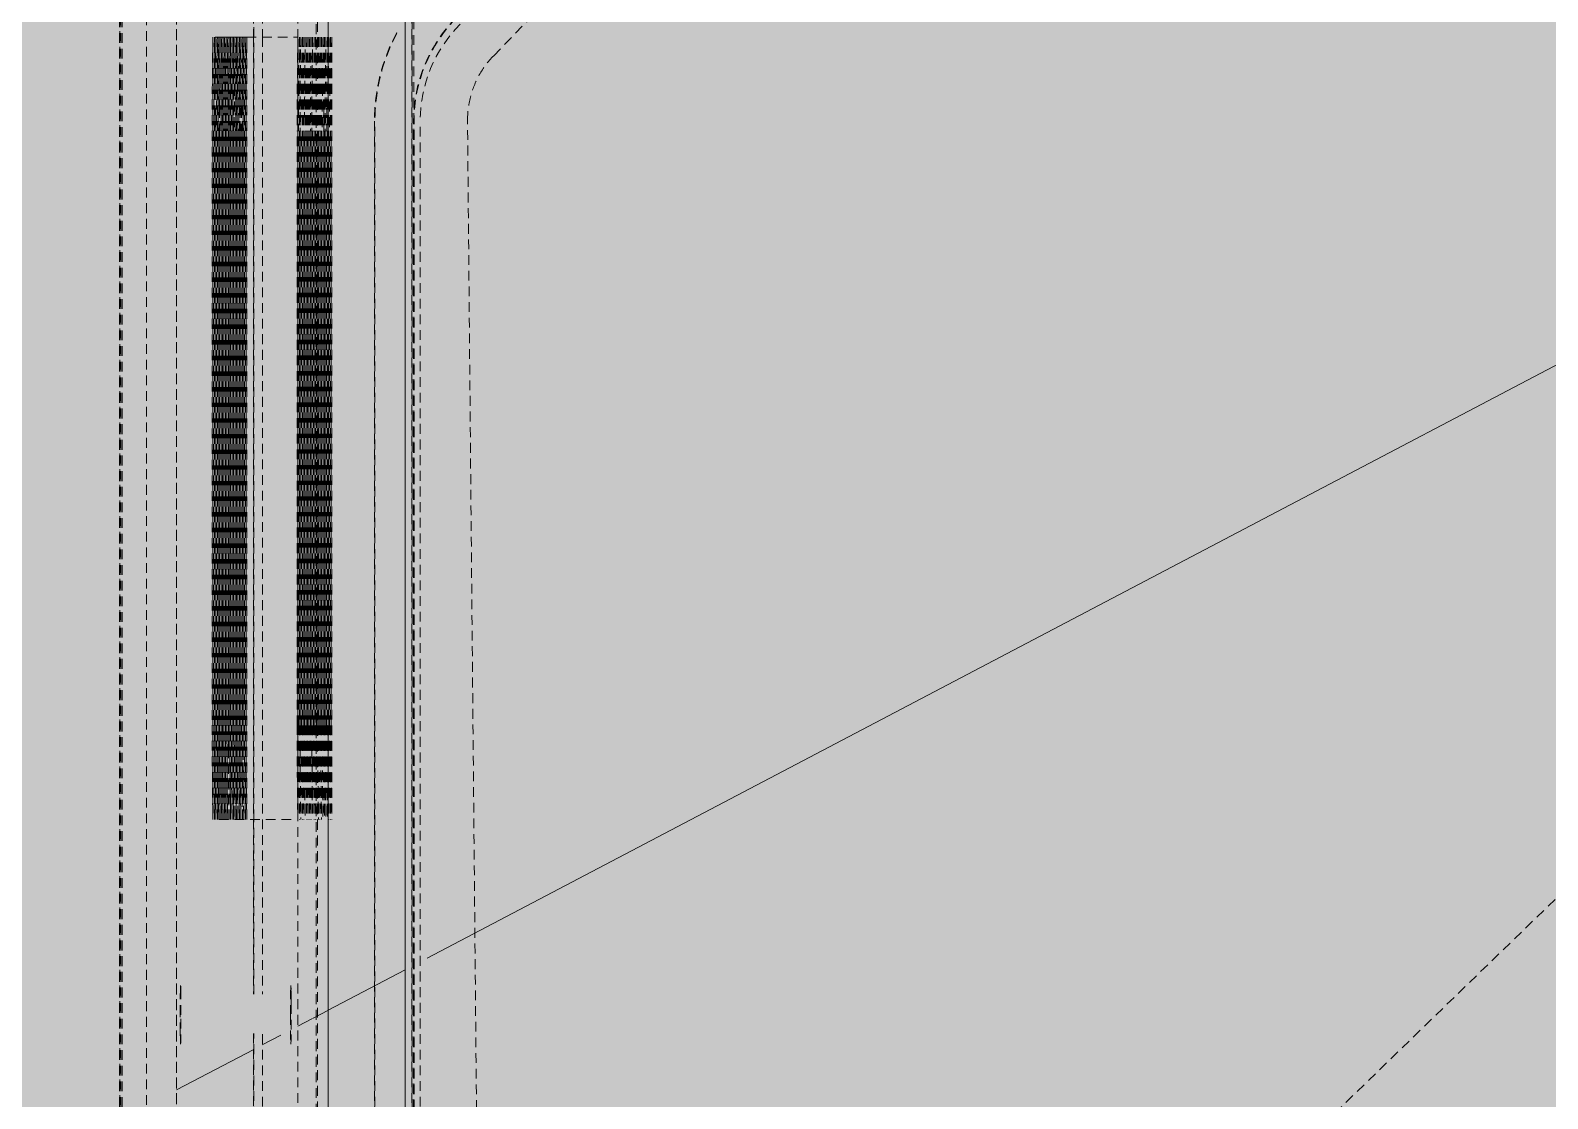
# Model space of a CAD drawing. Header units: millimetres. Extents: x -12447 to 83753, y -46415 to 46712.
# Drawn here: x 48384.6 to 48539.8, y 16328.6 to 16437.9 of the extents above; entities that cross this region are included whole.
import ezdxf
from ezdxf.xclip import XClip

# ---------------------------------------------------------------- set-up
doc = ezdxf.new("R2010")
doc.units = ezdxf.units.MM
doc.header["$XCLIPFRAME"] = 2
doc.linetypes.add('200_ШТРИХ_ш1п0_6_', pattern=[1.6, 1, -0.6])
doc.layers.add('1_Сущ. кусты', color=7, linetype='Continuous')
doc.layers.add('Перекрытие', color=7, linetype='Continuous', lineweight=18)
doc.layers.add('Сантехника', color=7, linetype='Continuous', lineweight=18)

# ---------------------------------------------------------------- blocks, each defined once
blk = doc.blocks.new('Reece_Tap_Wolfen_Drinking-Fountain - 10 L_Stainless Steel-7189108-План полов 1-го этажа')
at = {"layer": 'Сантехника', "linetype": '200_ШТРИХ_ш1п0_6_'}
for p, q in [((48393.71, 16471.17), (48393.71, 16203.17)), ((48431.98, 16435.26), (48447.95, 16451.7)), ((48424.46, 16223.8), (48424.46, 16428.58)), ((48430.99, 16242.67), (48429.3, 16428.58)), ((48592.22, 16399.12), (48430.99, 16242.67))]:
    blk.add_line(p, q, dxfattribs=at)
at = {"layer": 'Сантехника', "color": 251, "linetype": '200_ШТРИХ_ш1п0_6_', "true_color": 0x666666}
for p, q in [((48413.83, 16203.88), (48413.83, 16469.71)), ((48413.96, 16204.11), (48413.96, 16469.23)), ((48411.96, 16457.17), (48411.96, 16217.17)), ((48415.03, 16217.17), (48415.03, 16457.17)), ((48422.92, 16217.17), (48422.92, 16457.17)), ((48423.59, 16457.17), (48423.59, 16217.17)), ((48393.73, 16227.17), (48393.73, 16447.17)), ((48393.83, 16447.17), (48393.83, 16227.17)), ((48419.78, 16428.58), (48419.78, 16223.8)), ((48419.83, 16223.8), (48419.83, 16428.58)), ((48423.78, 16233.06), (48423.78, 16428.58)), ((48423.83, 16233.06), (48423.83, 16428.58))]:
    blk.add_line(p, q, dxfattribs=at)
at = {"layer": 'Сантехника', "color": 253, "linetype": '200_ШТРИХ_ш1п0_6_', "true_color": 0xa3a3a3}
for p, q in [((48399.53, 16457.17), (48399.53, 16313.66)), ((48399.54, 16313.66), (48399.54, 16457.17)), ((48415.04, 16457.17), (48415.04, 16217.17)), ((48422.93, 16457.17), (48422.93, 16217.17)), ((48423.82, 16217.17), (48423.82, 16456.97)), ((48393.96, 16447.17), (48393.96, 16227.17)), ((48396.46, 16227.17), (48396.46, 16447.17)), ((48415.12, 16437.17), (48415.12, 16357.17)), ((48415.27, 16437.17), (48415.27, 16357.17)), ((48415.42, 16437.17), (48415.42, 16357.17)), ((48415.2, 16366.8), (48415.2, 16427.54)), ((48415.35, 16366.8), (48415.35, 16427.54))]:
    blk.add_line(p, q, dxfattribs=at)
at = {"layer": 'Сантехника', "color": 9, "linetype": '200_ШТРИХ_ш1п0_6_', "true_color": 0xc7c7c7}
for p, q in [((48407.42, 16457.17), (48407.42, 16437.17)), ((48407.43, 16437.17), (48407.43, 16457.17)), ((48423.63, 16217.17), (48423.63, 16457.17)), ((48403.26, 16357.17), (48403.26, 16437.17)), ((48403.49, 16437.17), (48407.68, 16437.17)), ((48408.29, 16437.17), (48411.95, 16437.17)), ((48412.1, 16437.17), (48412.1, 16357.17)), ((48412.26, 16437.17), (48412.26, 16357.17)), ((48412.41, 16437.17), (48412.41, 16357.17)), ((48412.56, 16437.17), (48412.56, 16357.17)), ((48412.71, 16437.17), (48412.71, 16357.17)), ((48412.86, 16437.17), (48412.86, 16357.17)), ((48413.01, 16437.17), (48413.01, 16357.17)), ((48413.16, 16437.17), (48413.16, 16357.17)), ((48413.31, 16437.17), (48413.31, 16357.17)), ((48413.61, 16437.17), (48413.61, 16357.17)), ((48413.76, 16437.17), (48413.76, 16357.17)), ((48414.06, 16437.17), (48414.06, 16357.17)), ((48414.22, 16437.17), (48414.22, 16357.17)), ((48414.37, 16437.17), (48414.37, 16357.17)), ((48414.52, 16437.17), (48414.52, 16357.17)), ((48414.67, 16437.17), (48414.67, 16357.17)), ((48414.82, 16437.17), (48414.82, 16357.17)), ((48414.97, 16437.17), (48414.97, 16357.17)), ((48403.18, 16427.54), (48403.18, 16366.8)), ((48411.88, 16366.8), (48411.88, 16427.54)), ((48412.03, 16366.8), (48412.03, 16427.54)), ((48412.18, 16366.8), (48412.18, 16427.54)), ((48412.33, 16366.8), (48412.33, 16427.54)), ((48412.48, 16366.8), (48412.48, 16427.54)), ((48412.63, 16366.8), (48412.63, 16427.54)), ((48412.78, 16366.8), (48412.78, 16427.54)), ((48412.93, 16366.8), (48412.93, 16427.54)), ((48413.08, 16366.8), (48413.08, 16427.54)), ((48413.24, 16366.8), (48413.24, 16427.54)), ((48413.39, 16366.8), (48413.39, 16427.54)), ((48413.54, 16366.8), (48413.54, 16427.54)), ((48413.69, 16366.8), (48413.69, 16427.54)), ((48414.14, 16366.8), (48414.14, 16427.54)), ((48414.29, 16366.8), (48414.29, 16427.54)), ((48414.44, 16366.8), (48414.44, 16427.54)), ((48414.59, 16366.8), (48414.59, 16427.54)), ((48414.74, 16366.8), (48414.74, 16427.54)), ((48414.89, 16366.8), (48414.89, 16427.54)), ((48411.26, 16357.17), (48403.49, 16357.17)), ((48407.42, 16357.17), (48407.42, 16339.29)), ((48407.43, 16339.29), (48407.43, 16357.17)), ((48407.42, 16335.26), (48407.42, 16317.17)), ((48407.43, 16317.17), (48407.43, 16335.26))]:
    blk.add_line(p, q, dxfattribs=at)
at = {"layer": 'Сантехника', "color": 254, "linetype": '200_ШТРИХ_ш1п0_6_', "true_color": 0xeaeaea}
for p, q in [((48408.32, 16457.17), (48408.32, 16437.17)), ((48403.56, 16357.17), (48403.56, 16437.17)), ((48403.56, 16437.17), (48407.68, 16437.17)), ((48408.29, 16437.17), (48411.95, 16437.17)), ((48411.26, 16357.17), (48403.56, 16357.17)), ((48408.32, 16357.17), (48408.32, 16339.29)), ((48408.32, 16335.21), (48408.32, 16317.17))]:
    blk.add_line(p, q, dxfattribs=at)
at = {"layer": 'Сантехника', "color": 254, "linetype": '200_ШТРИХ_ш1п0_6_', "true_color": 0xdddddd}
for p, q in [((48403.41, 16357.17), (48403.41, 16437.17)), ((48403.49, 16437.17), (48407.68, 16437.17)), ((48408.29, 16437.17), (48411.95, 16437.17)), ((48411.95, 16437.17), (48411.95, 16357.17)), ((48413.46, 16437.17), (48413.46, 16357.17)), ((48413.91, 16437.17), (48413.91, 16357.17)), ((48403.33, 16427.54), (48403.33, 16366.8)), ((48413.84, 16366.8), (48413.84, 16427.54)), ((48413.99, 16366.8), (48413.99, 16427.54)), ((48415.04, 16366.8), (48415.04, 16427.54)), ((48411.26, 16357.17), (48403.49, 16357.17))]:
    blk.add_line(p, q, dxfattribs=at)
at = {"layer": 'Сантехника', "color": 7, "linetype": '200_ШТРИХ_ш1п0_6_', "true_color": 0xf2f2f2}
for p, q in [((48403.71, 16357.17), (48403.71, 16437.17)), ((48403.71, 16437.17), (48407.68, 16437.17)), ((48408.29, 16437.17), (48411.95, 16437.17)), ((48403.48, 16427.54), (48403.48, 16366.8)), ((48403.64, 16427.54), (48403.64, 16366.8)), ((48411.26, 16357.17), (48403.71, 16357.17))]:
    blk.add_line(p, q, dxfattribs=at)
at = {"layer": 'Сантехника', "color": 7, "linetype": '200_ШТРИХ_ш1п0_6_', "true_color": 0xf7f7f7}
for p, q in [((48403.86, 16357.17), (48403.86, 16437.17)), ((48403.86, 16437.17), (48407.68, 16437.17)), ((48408.29, 16437.17), (48411.95, 16437.17)), ((48403.79, 16427.54), (48403.79, 16366.8)), ((48411.26, 16357.17), (48403.86, 16357.17))]:
    blk.add_line(p, q, dxfattribs=at)
at = {"layer": 'Сантехника', "color": 7, "linetype": '200_ШТРИХ_ш1п0_6_', "true_color": 0xfafafa}
for p, q in [((48404.01, 16357.17), (48404.01, 16437.17)), ((48404.01, 16437.17), (48407.68, 16437.17)), ((48408.29, 16437.17), (48411.95, 16437.17)), ((48403.94, 16427.54), (48403.94, 16366.8)), ((48411.26, 16357.17), (48404.01, 16357.17))]:
    blk.add_line(p, q, dxfattribs=at)
at = {"layer": 'Сантехника', "color": 7, "linetype": '200_ШТРИХ_ш1п0_6_', "true_color": 0xfcfcfc}
for p, q in [((48404.16, 16357.17), (48404.16, 16437.17)), ((48404.16, 16437.17), (48407.68, 16437.17)), ((48408.29, 16437.17), (48411.95, 16437.17)), ((48404.09, 16427.54), (48404.09, 16366.8)), ((48411.26, 16357.17), (48404.16, 16357.17))]:
    blk.add_line(p, q, dxfattribs=at)
at = {"layer": 'Сантехника', "color": 7, "linetype": '200_ШТРИХ_ш1п0_6_', "true_color": 0xfdfdfd}
for p, q in [((48404.31, 16357.17), (48404.31, 16437.17)), ((48404.31, 16437.17), (48407.68, 16437.17)), ((48404.46, 16357.17), (48404.46, 16437.17)), ((48404.46, 16437.17), (48407.68, 16437.17)), ((48404.62, 16357.17), (48404.62, 16437.17)), ((48404.62, 16437.17), (48407.68, 16437.17)), ((48404.77, 16357.17), (48404.77, 16437.17)), ((48404.77, 16437.17), (48407.68, 16437.17)), ((48404.92, 16357.17), (48404.92, 16437.17)), ((48404.92, 16437.17), (48407.68, 16437.17)), ((48405.07, 16357.17), (48405.07, 16437.17)), ((48405.07, 16437.17), (48407.68, 16437.17)), ((48405.22, 16357.17), (48405.22, 16437.17)), ((48405.22, 16437.17), (48407.68, 16437.17)), ((48405.37, 16357.17), (48405.37, 16437.17)), ((48405.37, 16437.17), (48407.68, 16437.17)), ((48405.52, 16357.17), (48405.52, 16437.17)), ((48405.52, 16437.17), (48407.68, 16437.17)), ((48405.67, 16357.17), (48405.67, 16437.17)), ((48405.67, 16437.17), (48407.68, 16437.17)), ((48405.82, 16357.17), (48405.82, 16437.17)), ((48405.82, 16437.17), (48407.68, 16437.17)), ((48405.97, 16357.17), (48405.97, 16437.17)), ((48405.97, 16437.17), (48407.68, 16437.17)), ((48406.12, 16357.17), (48406.12, 16437.17)), ((48406.12, 16437.17), (48407.68, 16437.17)), ((48406.27, 16357.17), (48406.27, 16437.17)), ((48406.27, 16437.17), (48407.68, 16437.17)), ((48406.42, 16357.17), (48406.42, 16437.17)), ((48406.42, 16437.17), (48407.68, 16437.17)), ((48406.58, 16357.17), (48406.58, 16437.17)), ((48406.73, 16357.17), (48406.73, 16437.17)), ((48407.42, 16437.17), (48407.42, 16357.17)), ((48407.43, 16357.17), (48407.43, 16437.17)), ((48408.29, 16437.17), (48411.95, 16437.17)), ((48408.29, 16437.17), (48411.95, 16437.17)), ((48408.29, 16437.17), (48411.95, 16437.17)), ((48408.29, 16437.17), (48411.95, 16437.17)), ((48408.29, 16437.17), (48411.95, 16437.17)), ((48408.29, 16437.17), (48411.95, 16437.17)), ((48408.29, 16437.17), (48411.95, 16437.17)), ((48408.29, 16437.17), (48411.95, 16437.17)), ((48408.29, 16437.17), (48411.95, 16437.17)), ((48408.29, 16437.17), (48411.95, 16437.17)), ((48408.29, 16437.17), (48411.95, 16437.17)), ((48408.29, 16437.17), (48411.95, 16437.17)), ((48408.29, 16437.17), (48411.95, 16437.17)), ((48408.29, 16437.17), (48411.95, 16437.17)), ((48408.29, 16437.17), (48411.95, 16437.17)), ((48408.29, 16437.17), (48411.95, 16437.17)), ((48408.29, 16437.17), (48411.95, 16437.17)), ((48408.32, 16437.17), (48408.32, 16357.17)), ((48404.24, 16427.54), (48404.24, 16366.8)), ((48404.39, 16427.54), (48404.39, 16366.8)), ((48404.54, 16427.54), (48404.54, 16366.8)), ((48404.69, 16427.54), (48404.69, 16366.8)), ((48404.84, 16427.54), (48404.84, 16366.8)), ((48404.99, 16427.54), (48404.99, 16366.8)), ((48405.14, 16427.54), (48405.14, 16366.8)), ((48405.29, 16427.54), (48405.29, 16366.8)), ((48405.44, 16427.54), (48405.44, 16366.8)), ((48405.6, 16427.54), (48405.6, 16366.8)), ((48405.75, 16427.54), (48405.75, 16366.8)), ((48405.9, 16427.54), (48405.9, 16366.8)), ((48406.05, 16427.54), (48406.05, 16366.8)), ((48406.2, 16427.54), (48406.2, 16366.8)), ((48406.35, 16427.54), (48406.35, 16366.8)), ((48406.5, 16427.54), (48406.5, 16366.8)), ((48406.65, 16427.54), (48406.65, 16366.8)), ((48411.26, 16357.17), (48404.31, 16357.17)), ((48411.26, 16357.17), (48404.46, 16357.17)), ((48411.26, 16357.17), (48404.62, 16357.17)), ((48411.26, 16357.17), (48404.77, 16357.17)), ((48411.26, 16357.17), (48404.92, 16357.17)), ((48411.26, 16357.17), (48405.07, 16357.17)), ((48411.26, 16357.17), (48406.25, 16357.17)), ((48411.26, 16357.17), (48406.25, 16357.17)), ((48411.26, 16357.17), (48406.25, 16357.17)), ((48411.26, 16357.17), (48406.25, 16357.17)), ((48411.26, 16357.17), (48406.25, 16357.17)), ((48411.26, 16357.17), (48406.25, 16357.17)), ((48411.26, 16357.17), (48406.25, 16357.17)), ((48411.26, 16357.17), (48406.27, 16357.17)), ((48411.26, 16357.17), (48406.42, 16357.17)), ((48411.26, 16357.17), (48406.58, 16357.17)), ((48411.26, 16357.17), (48406.73, 16357.17))]:
    blk.add_line(p, q, dxfattribs=at)
at = {"layer": 'Сантехника', "color": 251, "linetype": '200_ШТРИХ_ш1п0_6_', "true_color": 0x666666}
for centre, major_axis, start_param in [((48438.78, 16428.58), (0, 15), 0.785398), ((48438.83, 16428.58), (0, 15), 0.785398), ((48438.78, 16428.58), (0, 19), 1.07454), ((48438.83, 16428.58), (0, 19), 1.079158)]:
    blk.add_ellipse(centre, major_axis=major_axis, ratio=0.999921, start_param=start_param, end_param=1.570796, dxfattribs=at)
at = {"layer": 'Сантехника', "color": 9, "linetype": '200_ШТРИХ_ш1п0_6_', "true_color": 0xc7c7c7}
for centre, major_axis, start_param, end_param in [((48403.32, 16427.54), (0, 10.73), 0.456338, 1.570796), ((48412.01, 16427.54), (0, 10.73), 0.456338, 1.570796), ((48412.16, 16427.54), (0, 10.73), 0.456338, 0.67923), ((48412.31, 16427.54), (0, 10.73), 0.456338, 0.668711), ((48412.47, 16427.54), (0, 10.73), 0.456338, 1.439883), ((48412.62, 16427.54), (0, 10.73), 0.456338, 1.570796), ((48412.77, 16427.54), (0, 10.73), 0.456338, 0.67923), ((48412.92, 16427.54), (0, 10.73), 0.456338, 1.570796), ((48413.07, 16427.54), (0, 10.73), 0.456338, 1.570796), ((48413.22, 16427.54), (0, 10.73), 0.456338, 1.570796), ((48413.37, 16427.54), (0, 10.73), 0.456338, 0.902121), ((48413.67, 16427.54), (0, 10.73), 0.456338, 1.570796), ((48413.82, 16427.54), (0, 10.73), 0.456338, 1.570796), ((48414.12, 16427.54), (0, 10.73), 0.456338, 1.570796), ((48414.27, 16427.54), (0, 10.73), 0.456338, 1.570796), ((48414.43, 16427.54), (0, 10.73), 0.456338, 1.570796), ((48414.58, 16427.54), (0, 10.73), 0.456338, 1.125013), ((48414.73, 16427.54), (0, 10.73), 0.456338, 1.347905), ((48414.88, 16427.54), (0, 10.73), 0.456338, 0.67923), ((48415.03, 16427.54), (0, 10.73), 0.456338, 0.902121), ((48412.16, 16427.54), (0, 10.73), 0.67923, 1.125013), ((48412.31, 16427.54), (0, 10.73), 0.67923, 1.570796), ((48412.77, 16427.54), (0, 10.73), 0.67923, 1.439883), ((48413.52, 16427.54), (0, 10.73), 0.67923, 1.570796), ((48414.88, 16427.54), (0, 10.73), 0.67923, 0.902121), ((48413.37, 16427.54), (0, 10.73), 0.902121, 1.570796), ((48414.88, 16427.54), (0, 10.73), 0.902121, 1.570796), ((48415.03, 16427.54), (0, 10.73), 0.902121, 1.347905), ((48412.16, 16427.54), (0, 10.73), 1.125013, 1.347905), ((48414.58, 16427.54), (0, 10.73), 1.125013, 1.570796), ((48412.16, 16427.54), (0, 10.73), 1.347905, 1.570796), ((48414.73, 16427.54), (0, 10.73), 1.347905, 1.570796), ((48415.03, 16427.54), (0, 10.73), 1.347905, 1.570796), ((48403.32, 16366.8), (0, 10.73), 1.570796, 2.462363), ((48412.01, 16366.8), (0, 10.73), 1.570796, 2.685255), ((48412.16, 16366.8), (0, 10.73), 1.570796, 2.685255), ((48412.31, 16366.8), (0, 10.73), 1.570796, 1.793688), ((48412.47, 16366.8), (0, 10.73), 1.570796, 2.685255), ((48412.62, 16366.8), (0, 10.73), 1.570796, 2.685255), ((48412.77, 16366.8), (0, 10.73), 1.570796, 2.239471), ((48412.92, 16366.8), (0, 10.73), 1.570796, 2.685255), ((48413.07, 16366.8), (0, 10.73), 1.570796, 2.685255), ((48413.22, 16366.8), (0, 10.73), 1.570796, 2.685255), ((48413.37, 16366.8), (0, 10.73), 1.570796, 2.685255), ((48413.52, 16366.8), (0, 10.73), 1.570796, 1.793688), ((48413.67, 16366.8), (0, 10.73), 1.570796, 2.685255), ((48413.82, 16366.8), (0, 10.73), 1.570796, 2.685255), ((48414.12, 16366.8), (0, 10.73), 1.570796, 2.01658), ((48414.27, 16366.8), (0, 10.73), 1.570796, 2.685255), ((48414.43, 16366.8), (0, 10.73), 1.570796, 2.01658), ((48414.58, 16366.8), (0, 10.73), 1.570796, 2.01658), ((48414.73, 16366.8), (0, 10.73), 1.570796, 2.239471), ((48414.88, 16366.8), (0, 10.73), 1.570796, 2.239471), ((48415.03, 16366.8), (0, 10.73), 1.570796, 2.239471), ((48412.31, 16366.8), (0, 10.73), 1.793688, 2.01658), ((48413.52, 16366.8), (0, 10.73), 1.793688, 2.01658), ((48412.31, 16366.8), (0, 10.73), 2.01658, 2.685255), ((48413.52, 16366.8), (0, 10.73), 2.01658, 2.239471), ((48414.12, 16366.8), (0, 10.73), 2.01658, 2.685255), ((48414.43, 16366.8), (0, 10.73), 2.01658, 2.685255), ((48414.58, 16366.8), (0, 10.73), 2.01658, 2.239471), ((48412.77, 16366.8), (0, 10.73), 2.239471, 2.685255), ((48413.52, 16366.8), (0, 10.73), 2.239471, 2.462363), ((48414.58, 16366.8), (0, 10.73), 2.239471, 2.462363), ((48414.73, 16366.8), (0, 10.73), 2.239471, 2.685255), ((48414.88, 16366.8), (0, 10.73), 2.239471, 2.462363), ((48415.03, 16366.8), (0, 10.73), 2.239471, 2.462363), ((48403.32, 16366.8), (0, 10.73), 2.462363, 2.685255), ((48414.58, 16366.8), (0, 10.73), 2.462363, 2.685255), ((48414.88, 16366.8), (0, 10.73), 2.462363, 2.685255), ((48415.03, 16366.8), (0, 10.73), 2.462363, 2.685255), ((48399.95, 16337.17), (0, 3), 0.523599, 1.308997), ((48399.95, 16337.17), (0, 3), 0, 0.523599), ((48399.95, 16337.17), (0, 3), 5.497787, 6.283185), ((48399.95, 16337.17), (0, 3), 4.712389, 5.497787), ((48411.23, 16337.17), (0, 3), 0.523599, 1.570796), ((48411.23, 16337.17), (0, 3), 0, 0.523599), ((48411.23, 16337.17), (0, 3), 5.759587, 6.283185), ((48411.23, 16337.17), (0, 3), 5.235988, 5.759587), ((48399.95, 16337.17), (0, 3), 1.308997, 1.832596), ((48411.23, 16337.17), (0, 3), 4.974188, 5.235988), ((48411.23, 16337.17), (0, 3), 4.18879, 4.974188), ((48399.95, 16337.17), (0, 3), 1.832596, 2.094395), ((48399.95, 16337.17), (0, 3), 3.141593, 4.712389), ((48411.23, 16337.17), (0, 3), 1.570796, 3.141593), ((48399.95, 16337.17), (0, 3), 2.094395, 2.356194), ((48399.95, 16337.17), (0, 3), 2.356194, 2.879793), ((48411.23, 16337.17), (0, 3), 3.141593, 4.18879), ((48399.95, 16337.17), (0, 3), 2.879793, 3.141593)]:
    blk.add_ellipse(centre, major_axis=major_axis, ratio=0.012565, start_param=start_param, end_param=end_param, dxfattribs=at)
at = {"layer": 'Сантехника', "color": 254, "linetype": '200_ШТРИХ_ш1п0_6_', "true_color": 0xdddddd}
for centre, start_param, end_param in [((48403.47, 16427.54), 0.456338, 1.570796), ((48413.97, 16427.54), 0.456338, 1.570796), ((48403.47, 16366.8), 1.570796, 2.685255), ((48413.97, 16366.8), 1.570796, 2.685255)]:
    blk.add_ellipse(centre, major_axis=(0, 10.73), ratio=0.012565, start_param=start_param, end_param=end_param, dxfattribs=at)
at = {"layer": 'Сантехника', "color": 254, "linetype": '200_ШТРИХ_ш1п0_6_', "true_color": 0xeaeaea}
for centre, start_param, end_param in [((48403.62, 16427.54), 0.456338, 1.26692), ((48403.62, 16427.54), 1.439883, 1.570796), ((48403.62, 16366.8), 1.570796, 1.730208), ((48403.62, 16366.8), 1.874673, 2.685255)]:
    blk.add_ellipse(centre, major_axis=(0, 10.73), ratio=0.012565, start_param=start_param, end_param=end_param, dxfattribs=at)
at = {"layer": 'Сантехника', "color": 7, "linetype": '200_ШТРИХ_ш1п0_6_', "true_color": 0xf2f2f2}
for centre, start_param, end_param in [((48403.77, 16427.54), 0.456338, 1.570796), ((48403.62, 16427.54), 1.347905, 1.439883), ((48403.77, 16366.8), 1.570796, 2.685255), ((48403.62, 16366.8), 1.730208, 1.793688)]:
    blk.add_ellipse(centre, major_axis=(0, 10.73), ratio=0.012565, start_param=start_param, end_param=end_param, dxfattribs=at)
at = {"layer": 'Сантехника', "color": 7, "linetype": '200_ШТРИХ_ш1п0_6_', "true_color": 0xf7f7f7}
for centre, start_param, end_param in [((48403.92, 16427.54), 0.456338, 0.67923), ((48403.92, 16427.54), 0.67923, 1.570796), ((48403.92, 16366.8), 1.570796, 2.685255)]:
    blk.add_ellipse(centre, major_axis=(0, 10.73), ratio=0.012565, start_param=start_param, end_param=end_param, dxfattribs=at)
at = {"layer": 'Сантехника', "color": 7, "linetype": '200_ШТРИХ_ш1п0_6_', "true_color": 0xfafafa}
for centre, start_param, end_param in [((48404.07, 16427.54), 0.456338, 1.347905), ((48404.07, 16427.54), 1.347905, 1.570796), ((48404.07, 16366.8), 1.570796, 2.685255)]:
    blk.add_ellipse(centre, major_axis=(0, 10.73), ratio=0.012565, start_param=start_param, end_param=end_param, dxfattribs=at)
at = {"layer": 'Сантехника', "color": 7, "linetype": '200_ШТРИХ_ш1п0_6_', "true_color": 0xfcfcfc}
for centre, start_param, end_param in [((48404.22, 16427.54), 0.456338, 1.570796), ((48404.22, 16366.8), 1.570796, 2.685255)]:
    blk.add_ellipse(centre, major_axis=(0, 10.73), ratio=0.012565, start_param=start_param, end_param=end_param, dxfattribs=at)
at = {"layer": 'Сантехника', "color": 7, "linetype": '200_ШТРИХ_ш1п0_6_', "true_color": 0xfdfdfd}
for centre, start_param, end_param in [((48404.37, 16427.54), 0.456338, 1.570796), ((48404.52, 16427.54), 0.456338, 0.902121), ((48404.67, 16427.54), 0.456338, 0.902121), ((48404.83, 16427.54), 0.456338, 0.902121), ((48404.98, 16427.54), 0.456338, 1.570796), ((48405.13, 16427.54), 0.456338, 1.570796), ((48405.28, 16427.54), 0.456338, 1.570796), ((48405.43, 16427.54), 0.456338, 1.570796), ((48405.58, 16427.54), 0.456338, 1.125013), ((48405.73, 16427.54), 0.456338, 0.902121), ((48405.88, 16427.54), 0.456338, 1.570796), ((48406.03, 16427.54), 0.456338, 0.902121), ((48406.18, 16427.54), 0.456338, 0.67923), ((48406.33, 16427.54), 0.456338, 1.347905), ((48406.48, 16427.54), 0.456338, 0.67923), ((48406.63, 16427.54), 0.456338, 1.570796), ((48406.79, 16427.54), 0.456338, 0.67923), ((48406.18, 16427.54), 0.67923, 0.902121), ((48406.48, 16427.54), 0.67923, 1.570796), ((48406.79, 16427.54), 0.67923, 1.570796), ((48404.52, 16427.54), 0.902121, 1.570796), ((48404.67, 16427.54), 0.902121, 1.570796), ((48404.83, 16427.54), 0.902121, 1.570796), ((48405.73, 16427.54), 0.902121, 1.570796), ((48406.03, 16427.54), 0.902121, 1.570796), ((48406.18, 16427.54), 0.902121, 1.347905), ((48405.58, 16427.54), 1.125013, 1.570796), ((48406.18, 16427.54), 1.347905, 1.570796), ((48406.33, 16427.54), 1.347905, 1.570796), ((48404.37, 16366.8), 1.570796, 2.685255), ((48404.52, 16366.8), 1.570796, 2.685255), ((48404.67, 16366.8), 1.570796, 2.685255), ((48404.83, 16366.8), 1.570796, 2.685255), ((48404.98, 16366.8), 1.570796, 1.793688), ((48405.13, 16366.8), 1.570796, 2.685255), ((48405.28, 16366.8), 1.570796, 2.685255), ((48405.43, 16366.8), 1.570796, 2.685255), ((48405.58, 16366.8), 1.570796, 2.239471), ((48405.73, 16366.8), 1.570796, 2.685255), ((48405.88, 16366.8), 1.570796, 2.239471), ((48406.03, 16366.8), 1.570796, 2.685255), ((48406.18, 16366.8), 1.570796, 2.685255), ((48406.33, 16366.8), 1.570796, 2.462363), ((48406.48, 16366.8), 1.570796, 1.908883), ((48406.63, 16366.8), 1.570796, 2.685255), ((48406.79, 16366.8), 1.570796, 2.685255), ((48404.98, 16366.8), 1.793688, 2.685255), ((48406.48, 16366.8), 2.01658, 2.239471), ((48405.58, 16366.8), 2.239471, 2.462363), ((48405.88, 16366.8), 2.239471, 2.462363), ((48406.48, 16366.8), 2.239471, 2.685255), ((48405.58, 16366.8), 2.462363, 2.685255), ((48405.88, 16366.8), 2.462363, 2.685255)]:
    blk.add_ellipse(centre, major_axis=(0, 10.73), ratio=0.012565, start_param=start_param, end_param=end_param, dxfattribs=at)
at = {"layer": 'Сантехника', "color": 253, "linetype": '200_ШТРИХ_ш1п0_6_', "true_color": 0xa3a3a3}
for centre, start_param, end_param in [((48415.18, 16427.54), 0.456338, 0.902121), ((48415.33, 16427.54), 0.456338, 1.125013), ((48415.48, 16427.54), 0.456338, 1.570796), ((48415.18, 16427.54), 0.902121, 1.570796), ((48415.33, 16427.54), 1.125013, 1.570796), ((48415.18, 16366.8), 1.570796, 2.685255), ((48415.33, 16366.8), 1.570796, 2.685255), ((48415.48, 16366.8), 1.570796, 2.685255)]:
    blk.add_ellipse(centre, major_axis=(0, 10.73), ratio=0.012565, start_param=start_param, end_param=end_param, dxfattribs=at)
at = {"layer": 'Сантехника', "linetype": '200_ШТРИХ_ш1п0_6_'}
blk.add_ellipse((48438.46, 16428.58), major_axis=(0, 14), ratio=0.999921, start_param=0.785398, end_param=1.570796, dxfattribs=at)
blk.add_open_spline([(48429.3, 16428.58), (48429.3, 16429.42), (48429.49, 16431.04), (48430.42, 16433.36), (48431.39, 16434.66), (48431.98, 16435.26)], degree=3, dxfattribs=at)
blk = doc.blocks.new('3')
at = {"layer": '1_Сущ. кусты', "true_color": 0xdddddd, "transparency": 33554661}
h = blk.add_hatch(color=254, dxfattribs=at)
h.dxf.hatch_style = 1
h.paths.add_polyline_path([(35883.43, -50458.15), (35883.43, -49858.15), (34737.91, -49858.15), (34737.91, -50458.15)])
h.paths.add_polyline_path([(36480.93, -51058.15), (36480.93, -50458.15), (35335.41, -50458.15), (35335.41, -51058.15)])
h.paths.add_polyline_path([(35335.41, -51058.15), (35335.41, -50458.15), (34189.89, -50458.15), (34189.89, -51058.15)])
h.paths.add_polyline_path([(35932.91, -51658.15), (35932.91, -51058.15), (34787.39, -51058.15), (34787.39, -51658.15)])
h.paths.add_polyline_path([(35384.89, -52258.15), (35384.89, -51658.15), (34239.38, -51658.15), (34239.38, -52258.15)])
h.paths.add_polyline_path([(35982.39, -52858.15), (35982.39, -52258.15), (34836.88, -52258.15), (34836.88, -52858.15)])
h.paths.add_polyline_path([(36579.89, -53458.15), (36579.89, -52858.15), (35434.38, -52858.15), (35434.38, -53458.15)])
h.paths.add_polyline_path([(35434.38, -53458.15), (35434.38, -52858.15), (34288.86, -52858.15), (34288.86, -53458.15)])
h.paths.add_polyline_path([(36031.88, -54058.15), (36031.88, -53458.15), (34886.36, -53458.15), (34886.36, -54058.15)])
h.paths.add_polyline_path([(35483.86, -54658.15), (35483.86, -54058.15), (34338.34, -54058.15), (34338.34, -54658.15)])
h.paths.add_polyline_path([(36081.36, -55258.15), (36081.36, -54658.15), (34935.84, -54658.15), (34935.84, -55258.15)])
h.paths.add_polyline_path([(36678.86, -55858.15), (36678.86, -55258.15), (35533.34, -55258.15), (35533.34, -55858.15)])
h.paths.add_polyline_path([(35533.34, -55858.15), (35533.34, -55258.15), (34387.82, -55258.15), (34387.82, -55858.15)])
h.paths.add_polyline_path([(36130.84, -56458.15), (36130.84, -55858.15), (34985.32, -55858.15), (34985.32, -56458.15)])
h.paths.add_polyline_path([(35582.82, -57058.15), (35582.82, -56458.15), (34437.3, -56458.15), (34437.3, -57058.15)])
h.paths.add_polyline_path([(36180.32, -57658.15), (36180.32, -57058.15), (35034.8, -57058.15), (35034.8, -57658.15)])
h.paths.add_polyline_path([(36777.82, -58258.15), (36777.82, -57658.15), (35632.3, -57658.15), (35632.3, -58258.15)])
h.paths.add_polyline_path([(35632.3, -58258.15), (35632.3, -57658.15), (34486.78, -57658.15), (34486.78, -58258.15)])
h.paths.add_polyline_path([(36229.8, -58858.15), (36229.8, -58258.15), (35084.28, -58258.15), (35084.28, -58858.15)])
h.paths.add_polyline_path([(35681.78, -59458.15), (35681.78, -58858.15), (34536.26, -58858.15), (34536.26, -59458.15)])
h.paths.add_polyline_path([(37626.45, -51058.15), (37626.45, -50458.15), (36480.93, -50458.15), (36480.93, -51058.15)])
h.paths.add_polyline_path([(38223.95, -51658.15), (38223.95, -51058.15), (37078.43, -51058.15), (37078.43, -51658.15)])
h.paths.add_polyline_path([(37078.43, -51658.15), (37078.43, -51058.15), (35932.91, -51058.15), (35932.91, -51658.15)])
h.paths.add_polyline_path([(37675.93, -52258.15), (37675.93, -51658.15), (36530.41, -51658.15), (36530.41, -52258.15)])
h.paths.add_polyline_path([(36530.41, -52258.15), (36530.41, -51658.15), (35384.89, -51658.15), (35384.89, -52258.15)])
h.paths.add_polyline_path([(37127.91, -52858.15), (37127.91, -52258.15), (35982.39, -52258.15), (35982.39, -52858.15)])
h.paths.add_polyline_path([(39369.47, -51658.15), (39369.47, -51058.15), (38223.95, -51058.15), (38223.95, -51658.15)])
h.paths.add_polyline_path([(39966.97, -52258.15), (39966.97, -51658.15), (38821.45, -51658.15), (38821.45, -52258.15)])
h.paths.add_polyline_path([(38821.45, -52258.15), (38821.45, -51658.15), (37675.93, -51658.15), (37675.93, -52258.15)])
h.paths.add_polyline_path([(39418.95, -52858.15), (39418.95, -52258.15), (38273.43, -52258.15), (38273.43, -52858.15)])
h.paths.add_polyline_path([(38273.43, -52858.15), (38273.43, -52258.15), (37127.91, -52258.15), (37127.91, -52858.15)])
h.paths.add_polyline_path([(38870.93, -53458.15), (38870.93, -52858.15), (37725.41, -52858.15), (37725.41, -53458.15)])
h.paths.add_polyline_path([(40016.45, -53458.15), (40016.45, -52858.15), (38870.93, -52858.15), (38870.93, -53458.15)])
h.paths.add_polyline_path([(37725.41, -53458.15), (37725.41, -52858.15), (36579.89, -52858.15), (36579.89, -53458.15)])
h.paths.add_polyline_path([(38322.91, -54058.15), (38322.91, -53458.15), (37177.39, -53458.15), (37177.39, -54058.15)])
h.paths.add_polyline_path([(37177.39, -54058.15), (37177.39, -53458.15), (36031.88, -53458.15), (36031.88, -54058.15)])
h.paths.add_polyline_path([(37774.89, -54658.15), (37774.89, -54058.15), (36629.38, -54058.15), (36629.38, -54658.15)])
h.paths.add_polyline_path([(36629.38, -54658.15), (36629.38, -54058.15), (35483.86, -54058.15), (35483.86, -54658.15)])
h.paths.add_polyline_path([(37226.88, -55258.15), (37226.88, -54658.15), (36081.36, -54658.15), (36081.36, -55258.15)])
h.paths.add_polyline_path([(39468.43, -54058.15), (39468.43, -53458.15), (38322.91, -53458.15), (38322.91, -54058.15)])
h.paths.add_polyline_path([(40065.93, -54658.15), (40065.93, -54058.15), (38920.41, -54058.15), (38920.41, -54658.15)])
h.paths.add_polyline_path([(38920.41, -54658.15), (38920.41, -54058.15), (37774.89, -54058.15), (37774.89, -54658.15)])
h.paths.add_polyline_path([(39517.91, -55258.15), (39517.91, -54658.15), (38372.39, -54658.15), (38372.39, -55258.15)])
h.paths.add_polyline_path([(38372.39, -55258.15), (38372.39, -54658.15), (37226.88, -54658.15), (37226.88, -55258.15)])
h.paths.add_polyline_path([(38969.89, -55858.15), (38969.89, -55258.15), (37824.38, -55258.15), (37824.38, -55858.15)])
h.paths.add_polyline_path([(40115.41, -55858.15), (40115.41, -55258.15), (38969.89, -55258.15), (38969.89, -55858.15)])
h.paths.add_polyline_path([(37824.38, -55858.15), (37824.38, -55258.15), (36678.86, -55258.15), (36678.86, -55858.15)])
h.paths.add_polyline_path([(38421.88, -56458.15), (38421.88, -55858.15), (37276.36, -55858.15), (37276.36, -56458.15)])
h.paths.add_polyline_path([(37276.36, -56458.15), (37276.36, -55858.15), (36130.84, -55858.15), (36130.84, -56458.15)])
h.paths.add_polyline_path([(37873.86, -57058.15), (37873.86, -56458.15), (36728.34, -56458.15), (36728.34, -57058.15)])
h.paths.add_polyline_path([(36728.34, -57058.15), (36728.34, -56458.15), (35582.82, -56458.15), (35582.82, -57058.15)])
h.paths.add_polyline_path([(37325.84, -57658.15), (37325.84, -57058.15), (36180.32, -57058.15), (36180.32, -57658.15)])
h.paths.add_polyline_path([(39567.39, -56458.15), (39567.39, -55858.15), (38421.88, -55858.15), (38421.88, -56458.15)])
h.paths.add_polyline_path([(40164.89, -57058.15), (40164.89, -56458.15), (39019.38, -56458.15), (39019.38, -57058.15)])
h.paths.add_polyline_path([(39019.38, -57058.15), (39019.38, -56458.15), (37873.86, -56458.15), (37873.86, -57058.15)])
h.paths.add_polyline_path([(39616.88, -57658.15), (39616.88, -57058.15), (38471.36, -57058.15), (38471.36, -57658.15)])
h.paths.add_polyline_path([(38471.36, -57658.15), (38471.36, -57058.15), (37325.84, -57058.15), (37325.84, -57658.15)])
h.paths.add_polyline_path([(39068.86, -58258.15), (39068.86, -57658.15), (37923.34, -57658.15), (37923.34, -58258.15)])
h.paths.add_polyline_path([(40214.38, -58258.15), (40214.38, -57658.15), (39068.86, -57658.15), (39068.86, -58258.15)])
h.paths.add_polyline_path([(37923.34, -58258.15), (37923.34, -57658.15), (36777.82, -57658.15), (36777.82, -58258.15)])
h.paths.add_polyline_path([(38520.84, -58858.15), (38520.84, -58258.15), (37375.32, -58258.15), (37375.32, -58858.15)])
h.paths.add_polyline_path([(37375.32, -58858.15), (37375.32, -58258.15), (36229.8, -58258.15), (36229.8, -58858.15)])
h.paths.add_polyline_path([(37972.82, -59458.15), (37972.82, -58858.15), (36827.3, -58858.15), (36827.3, -59458.15)])
h.paths.add_polyline_path([(36827.3, -59458.15), (36827.3, -58858.15), (35681.78, -58858.15), (35681.78, -59458.15)])
h.paths.add_polyline_path([(37424.8, -60058.15), (37424.8, -59458.15), (36279.28, -59458.15), (36279.28, -60058.15)])
h.paths.add_polyline_path([(39666.36, -58858.15), (39666.36, -58258.15), (38520.84, -58258.15), (38520.84, -58858.15)])
h.paths.add_polyline_path([(39118.34, -59458.15), (39118.34, -58858.15), (37972.82, -58858.15), (37972.82, -59458.15)])
h.paths.add_polyline_path([(39715.84, -60058.15), (39715.84, -59458.15), (38570.32, -59458.15), (38570.32, -60058.15)])
h.paths.add_polyline_path([(38570.32, -60058.15), (38570.32, -59458.15), (37424.8, -59458.15), (37424.8, -60058.15)])
h.paths.add_polyline_path([(39167.82, -60658.15), (39167.82, -60058.15), (38022.3, -60058.15), (38022.3, -60658.15)])
h.paths.add_polyline_path([(36279.28, -60058.15), (36279.28, -59458.15), (35133.76, -59458.15), (35133.76, -60058.15)])
h.paths.add_polyline_path([(36876.78, -60658.15), (36876.78, -60058.15), (35731.26, -60058.15), (35731.26, -60658.15)])
h.paths.add_polyline_path([(35731.26, -60658.15), (35731.26, -60058.15), (34585.74, -60058.15), (34585.74, -60658.15)])
h.paths.add_polyline_path([(36328.76, -61258.15), (36328.76, -60658.15), (35183.24, -60658.15), (35183.24, -61258.15)])
h.paths.add_polyline_path([(35780.74, -61858.15), (35780.74, -61258.15), (34635.23, -61258.15), (34635.23, -61858.15)])
h.paths.add_polyline_path([(38022.3, -60658.15), (38022.3, -60058.15), (36876.78, -60058.15), (36876.78, -60658.15)])
h.paths.add_polyline_path([(38619.8, -61258.15), (38619.8, -60658.15), (37474.28, -60658.15), (37474.28, -61258.15)])
h.paths.add_polyline_path([(37474.28, -61258.15), (37474.28, -60658.15), (36328.76, -60658.15), (36328.76, -61258.15)])
h.paths.add_polyline_path([(38071.78, -61858.15), (38071.78, -61258.15), (36926.26, -61258.15), (36926.26, -61858.15)])
h.paths.add_polyline_path([(36926.26, -61858.15), (36926.26, -61258.15), (35780.74, -61258.15), (35780.74, -61858.15)])
h.paths.add_polyline_path([(37523.76, -62458.15), (37523.76, -61858.15), (36378.24, -61858.15), (36378.24, -62458.15)])
h.paths.add_polyline_path([(39765.32, -61258.15), (39765.32, -60658.15), (38619.8, -60658.15), (38619.8, -61258.15)])
h.paths.add_polyline_path([(39217.3, -61858.15), (39217.3, -61258.15), (38071.78, -61258.15), (38071.78, -61858.15)])
h.paths.add_polyline_path([(39814.8, -62458.15), (39814.8, -61858.15), (38669.28, -61858.15), (38669.28, -62458.15)])
h.paths.add_polyline_path([(38669.28, -62458.15), (38669.28, -61858.15), (37523.76, -61858.15), (37523.76, -62458.15)])
h.paths.add_polyline_path([(39266.78, -63058.15), (39266.78, -62458.15), (38121.26, -62458.15), (38121.26, -63058.15)])
h.paths.add_polyline_path([(36378.24, -62458.15), (36378.24, -61858.15), (35232.73, -61858.15), (35232.73, -62458.15)])
h.paths.add_polyline_path([(36975.74, -63058.15), (36975.74, -62458.15), (35830.23, -62458.15), (35830.23, -63058.15)])
h.paths.add_polyline_path([(35830.23, -63058.15), (35830.23, -62458.15), (34684.71, -62458.15), (34684.71, -63058.15)])
h.paths.add_polyline_path([(36427.73, -63658.15), (36427.73, -63058.15), (35282.21, -63058.15), (35282.21, -63658.15)])
h.paths.add_polyline_path([(35879.71, -64258.15), (35879.71, -63658.15), (34734.19, -63658.15), (34734.19, -64258.15)])
h.paths.add_polyline_path([(38121.26, -63058.15), (38121.26, -62458.15), (36975.74, -62458.15), (36975.74, -63058.15)])
h.paths.add_polyline_path([(38718.76, -63658.15), (38718.76, -63058.15), (37573.24, -63058.15), (37573.24, -63658.15)])
h.paths.add_polyline_path([(37573.24, -63658.15), (37573.24, -63058.15), (36427.73, -63058.15), (36427.73, -63658.15)])
h.paths.add_polyline_path([(38170.74, -64258.15), (38170.74, -63658.15), (37025.23, -63658.15), (37025.23, -64258.15)])
h.paths.add_polyline_path([(37025.23, -64258.15), (37025.23, -63658.15), (35879.71, -63658.15), (35879.71, -64258.15)])
h.paths.add_polyline_path([(37622.73, -64858.15), (37622.73, -64258.15), (36477.21, -64258.15), (36477.21, -64858.15)])
h.paths.add_polyline_path([(39864.28, -63658.15), (39864.28, -63058.15), (38718.76, -63058.15), (38718.76, -63658.15)])
h.paths.add_polyline_path([(39316.26, -64258.15), (39316.26, -63658.15), (38170.74, -63658.15), (38170.74, -64258.15)])
h.paths.add_polyline_path([(39913.76, -64858.15), (39913.76, -64258.15), (38768.24, -64258.15), (38768.24, -64858.15)])
h.paths.add_polyline_path([(38768.24, -64858.15), (38768.24, -64258.15), (37622.73, -64258.15), (37622.73, -64858.15)])
h.paths.add_polyline_path([(39365.74, -65458.15), (39365.74, -64858.15), (38220.23, -64858.15), (38220.23, -65458.15)])
h.paths.add_polyline_path([(36477.21, -64858.15), (36477.21, -64258.15), (35331.69, -64258.15), (35331.69, -64858.15)])
h.paths.add_polyline_path([(37074.71, -65458.15), (37074.71, -64858.15), (35929.19, -64858.15), (35929.19, -65458.15)])
h.paths.add_polyline_path([(35929.19, -65458.15), (35929.19, -64858.15), (34783.67, -64858.15), (34783.67, -65458.15)])
h.paths.add_polyline_path([(36526.69, -66058.15), (36526.69, -65458.15), (35381.17, -65458.15), (35381.17, -66058.15)])
h.paths.add_polyline_path([(35381.17, -66058.15), (35381.17, -65458.15), (34235.65, -65458.15), (34235.65, -66058.15)])
h.paths.add_polyline_path([(38220.23, -65458.15), (38220.23, -64858.15), (37074.71, -64858.15), (37074.71, -65458.15)])
h.paths.add_polyline_path([(38817.73, -66058.15), (38817.73, -65458.15), (37672.21, -65458.15), (37672.21, -66058.15)])
h.paths.add_polyline_path([(37672.21, -66058.15), (37672.21, -65458.15), (36526.69, -65458.15), (36526.69, -66058.15)])
h.paths.add_polyline_path([(39963.24, -66058.15), (39963.24, -65458.15), (38817.73, -65458.15), (38817.73, -66058.15)])
h.paths.add_polyline_path([(35331.69, -64858.15), (35331.69, -64258.15), (34186.17, -64258.15), (34186.17, -64858.15)])
h.paths.add_polyline_path([(34536.26, -59458.15), (34536.26, -58858.15), (33390.74, -58858.15), (33390.74, -59458.15)])
h.paths.add_polyline_path([(34585.74, -60658.15), (34585.74, -60058.15), (33440.23, -60058.15), (33440.23, -60658.15)])
h.paths.add_polyline_path([(34737.91, -50458.15), (34737.91, -49858.15), (33592.39, -49858.15), (33592.39, -50458.15)])
h.paths.add_polyline_path([(34787.39, -51658.15), (34787.39, -51058.15), (33641.88, -51058.15), (33641.88, -51658.15)])
h.paths.add_polyline_path([(34338.34, -54658.15), (34338.34, -54058.15), (33192.82, -54058.15), (33192.82, -54658.15)])
h.paths.add_polyline_path([(34387.82, -55858.15), (34387.82, -55258.15), (33242.3, -55258.15), (33242.3, -55858.15)])
h.paths.add_polyline_path([(34437.3, -57058.15), (34437.3, -56458.15), (33291.78, -56458.15), (33291.78, -57058.15)])
h.paths.add_polyline_path([(34486.78, -58258.15), (34486.78, -57658.15), (33341.26, -57658.15), (33341.26, -58258.15)])
h.paths.add_polyline_path([(34635.23, -61858.15), (34635.23, -61258.15), (33489.71, -61258.15), (33489.71, -61858.15)])
h.paths.add_polyline_path([(34684.71, -63058.15), (34684.71, -62458.15), (33539.19, -62458.15), (33539.19, -63058.15)])
h.paths.add_polyline_path([(34734.19, -64258.15), (34734.19, -63658.15), (33588.67, -63658.15), (33588.67, -64258.15)])
h.paths.add_polyline_path([(34783.67, -65458.15), (34783.67, -64858.15), (33638.15, -64858.15), (33638.15, -65458.15)])
h.paths.add_polyline_path([(38319.19, -67858.15), (38319.19, -67258.15), (37173.67, -67258.15), (37173.67, -67858.15)])
h.paths.add_polyline_path([(40610.23, -67858.15), (40610.23, -67258.15), (39464.71, -67258.15), (39464.71, -67858.15)])
h.paths.add_polyline_path([(39464.71, -67858.15), (39464.71, -67258.15), (38319.19, -67258.15), (38319.19, -67858.15)])
h.paths.add_polyline_path([(38867.21, -67258.15), (38867.21, -66658.15), (37721.69, -66658.15), (37721.69, -67258.15)])
h.paths.add_polyline_path([(40012.73, -67258.15), (40012.73, -66658.15), (38867.21, -66658.15), (38867.21, -67258.15)])
h.paths.add_polyline_path([(38269.71, -66658.15), (38269.71, -66058.15), (37124.19, -66058.15), (37124.19, -66658.15)])
h.paths.add_polyline_path([(39415.23, -66658.15), (39415.23, -66058.15), (38269.71, -66058.15), (38269.71, -66658.15)])
h.paths.add_polyline_path([(36576.17, -67258.15), (36576.17, -66658.15), (35430.65, -66658.15), (35430.65, -67258.15)])
h.paths.add_polyline_path([(37721.69, -67258.15), (37721.69, -66658.15), (36576.17, -66658.15), (36576.17, -67258.15)])
h.paths.add_polyline_path([(37124.19, -66658.15), (37124.19, -66058.15), (35978.67, -66058.15), (35978.67, -66658.15)])
h.paths.add_polyline_path([(35978.67, -66658.15), (35978.67, -66058.15), (34833.15, -66058.15), (34833.15, -66658.15)])
h.paths.add_polyline_path([(34833.15, -66658.15), (34833.15, -66058.15), (33687.63, -66058.15), (33687.63, -66658.15)])
h.paths.add_polyline_path([(35133.76, -60058.15), (35133.76, -59458.15), (33988.24, -59458.15), (33988.24, -60058.15)])
h.paths.add_polyline_path([(34836.88, -52858.15), (34836.88, -52258.15), (33691.36, -52258.15), (33691.36, -52858.15)])
h.paths.add_polyline_path([(34886.36, -54058.15), (34886.36, -53458.15), (33740.84, -53458.15), (33740.84, -54058.15)])
h.paths.add_polyline_path([(34935.84, -55258.15), (34935.84, -54658.15), (33790.32, -54658.15), (33790.32, -55258.15)])
h.paths.add_polyline_path([(34985.32, -56458.15), (34985.32, -55858.15), (33839.8, -55858.15), (33839.8, -56458.15)])
h.paths.add_polyline_path([(35034.8, -57658.15), (35034.8, -57058.15), (33889.28, -57058.15), (33889.28, -57658.15)])
h.paths.add_polyline_path([(35084.28, -58858.15), (35084.28, -58258.15), (33938.76, -58258.15), (33938.76, -58858.15)])
h.paths.add_polyline_path([(35183.24, -61258.15), (35183.24, -60658.15), (34037.73, -60658.15), (34037.73, -61258.15)])
h.paths.add_polyline_path([(35282.21, -63658.15), (35282.21, -63058.15), (34136.69, -63058.15), (34136.69, -63658.15)])
h.paths.add_polyline_path([(35232.73, -62458.15), (35232.73, -61858.15), (34087.21, -61858.15), (34087.21, -62458.15)])

msp = doc.modelspace()

# ---------------------------------------------------------------- linework, layer by layer
at = {"layer": 'Перекрытие', "color": 253, "true_color": 0xa3a3a3}
msp.add_line((48593.413, 16431.324), (48425.175, 16342.965), dxfattribs=at)
at = {"layer": 'Перекрытие', "color": 9, "true_color": 0xc7c7c7}
for p, q in [((48422.916, 16341.779), (48415.038, 16337.641)), ((48407.43, 16333.645), (48399.539, 16329.501))]:
    msp.add_line(p, q, dxfattribs=at)
at = {"layer": 'Перекрытие', "color": 254, "true_color": 0xdddddd}
for p, q in [((48413.457, 16336.811), (48411.96, 16336.025)), ((48415.026, 16337.635), (48413.497, 16336.832)), ((48410.214, 16335.108), (48408.29, 16334.097))]:
    msp.add_line(p, q, dxfattribs=at)

# ---------------------------------------------------------------- block references
at = {"color": 8, "true_color": 0x787878}
ref = msp.add_blockref('3', (13365.265, 71398.384), dxfattribs=at)
XClip(ref).set_block_clipping_path([(33464.8197652226, -54893.7296345023), (35017.8882023668, -54893.7296345023), (35017.8882023668, -54908.7296345023), (35588.7347487364, -54515.7688839619), (35337.83079701, -55210.9380466635), (35337.8197652226, -58080.4526906166), (35099.3506414325, -58080.4526906166), (35099.3506414325, -58558.7296452611), (34969.8197652226, -58558.7296452611), (34969.8197652226, -58653.7296452611), (34874.8197652226, -58653.7296452611), (34874.8197652226, -58662.7296452611), (34884.8197652226, -58662.7296452611), (34884.8197652226, -58714.7296452611), (34899.8197652226, -58714.7296452611), (34899.8197652226, -58723.7296452611), (34884.4274603772, -58723.7296452611), (34882.5255365885, -58720.435416627), (34876.8197652225, -58723.7296452611), (34872.8804549934, -58723.7296452611), (34847.8652825507, -58680.4020956302), (34839.2050285128, -58685.4020956302), (34834.7050285128, -58677.6078669962), (34754.8197652226, -58723.7296452611), (33664.8197652226, -58723.7296452611), (33584.9345019323, -58677.6078669962), (33580.4345019323, -58685.4020956302), (33571.7742478945, -58680.4020956302), (33546.7590754518, -58723.7296452611), (33542.8197652225, -58723.7296452611), (33537.1139938566, -58720.435416627), (33535.212070068, -58723.7296452611), (33519.8197652226, -58723.7296452611), (33519.8197652226, -58714.7296452611), (33534.8197652226, -58714.7296452611), (33534.8197652226, -58662.7296452611), (33544.8197652226, -58662.7296452611), (33544.8197652226, -58653.7296452611), (33449.8197652226, -58653.7296452611), (33449.8197652226, -58558.7296452611), (32821.008571622, -58558.7296452611), (32821.008571622, -58533.4796345023), (33317.008571622, -58533.4796345023), (33317.0085716221, -54933.4796345023), (32821.0085716221, -54933.4796345023), (32821.0085716221, -54908.7296345023), (33464.8197652226, -54908.7296345023)])
ref = msp.add_blockref('3', (13536.227, 68032.551), dxfattribs=at)
XClip(ref).set_block_clipping_path([(35251.9369370198, -57124.8526624842), (35251.7023955794, -57047.8530196908), (35245.2024257333, -57047.8728186436), (35245.2374546497, -57059.3727652945), (35218.2375799039, -57059.4550070983), (35218.287838784, -57075.954930554), (35211.8067692891, -57075.9746719362), (35211.7093292031, -57050.1902394325), (35231.6858944592, -57038.5754895007), (35225.9055852022, -57028.633758017), (35231.5248247365, -57025.3666266979), (35211.5289595546, -56990.9751238241), (35209.0110719912, -56163.9789568192), (35215.5098934123, -56163.9591613645), (35215.5601522924, -56180.4590848203), (35242.5600270381, -56180.3768430165), (35242.5950559546, -56191.8767896675), (35249.0950258008, -56191.8569907147), (35248.856588719, -56113.5784140484), (35655.3085026566, -56113.5784140484), (35655.3085026566, -56103.6192580776), (35703.8631845619, -56103.4713601833), (35700.9032965416, -55133.1220510359), (36146.6661869913, -55133.1220510359), (36146.6661869913, -55098.1220510359), (36161.6661869913, -55098.1220510359), (36161.6661869913, -55018.1220510349), (36206.6661869913, -55018.1220510349), (36206.6661869913, -54988.1220510349), (36196.6661869913, -54988.1220510349), (36196.6661869913, -54948.1220510349), (36216.6661869913, -54982.7630671863), (36276.6661869897, -54948.1220510359), (37126.6661869913, -54948.1220510349), (37126.6661869913, -54988.1220510349), (37116.6661869913, -54988.1220510349), (37116.6661869913, -55018.1220510349), (37161.6661869913, -55018.1220510349), (37161.6661869913, -55098.1220510359), (37176.6661869913, -55098.1220510359), (37176.6661869913, -55133.1220510359), (37321.6661869913, -55133.1220510359), (37321.6661869913, -55958.1220510359), (37346.6661869913, -55958.1220510359), (37346.6661869913, -55973.1220510359), (37426.6661869923, -55973.1220510359), (37426.6661869923, -56018.1220510359), (37456.6661869923, -56018.1220510359), (37456.6661869923, -56008.1220510359), (37496.6661869923, -56008.1220510359), (37496.6661869923, -55973.1220510359), (37512.5661869913, -55973.1220510359), (37512.5661869913, -56973.1220510359), (37496.6661869923, -56973.1220510359), (37496.6661869923, -56938.1220510359), (37456.6661869923, -56938.1220510359), (37456.6661869923, -56928.1220510359), (37426.6661869923, -56928.1220510359), (37426.6661869923, -56973.1220510359), (37346.6661869913, -56973.1220510359), (37346.6661869913, -56988.1220510359), (37321.6661869913, -56988.1220510359), (37321.6661869913, -57113.7715424583), (37183.7732359606, -57113.7715424583), (37183.7732359605, -57148.7715424583), (37168.7732359606, -57148.7715424583), (37168.7732359606, -57228.7715424592), (37123.7732359606, -57228.7715424592), (37123.7732359606, -57258.7715424592), (37133.7732359606, -57258.7715424592), (37133.7732359606, -57298.7715424592), (37168.7732359606, -57298.7715424592), (37168.7732359606, -57314.6715424583), (36168.7732359606, -57314.6715424583), (36168.7732359606, -57298.7715424592), (36203.7732359606, -57298.7715424592), (36203.7732359606, -57258.7715424592), (36213.7732359606, -57258.7715424592), (36213.7732359606, -57228.7715424592), (36168.7732359606, -57228.7715424592), (36168.7732359606, -57148.7715424583), (36153.7732359605, -57148.7715424583), (36153.7732359606, -57113.7715424583)])
at = {"layer": 'Сантехника', "color": 253, "linetype": '200_ШТРИХ_ш1п0_6_', "true_color": 0xa3a3a3}
msp.add_blockref('Reece_Tap_Wolfen_Drinking-Fountain - 10 L_Stainless Steel-7189108-План полов 1-го этажа', (0, 0), dxfattribs=at)

doc.saveas('drawing.dxf')
